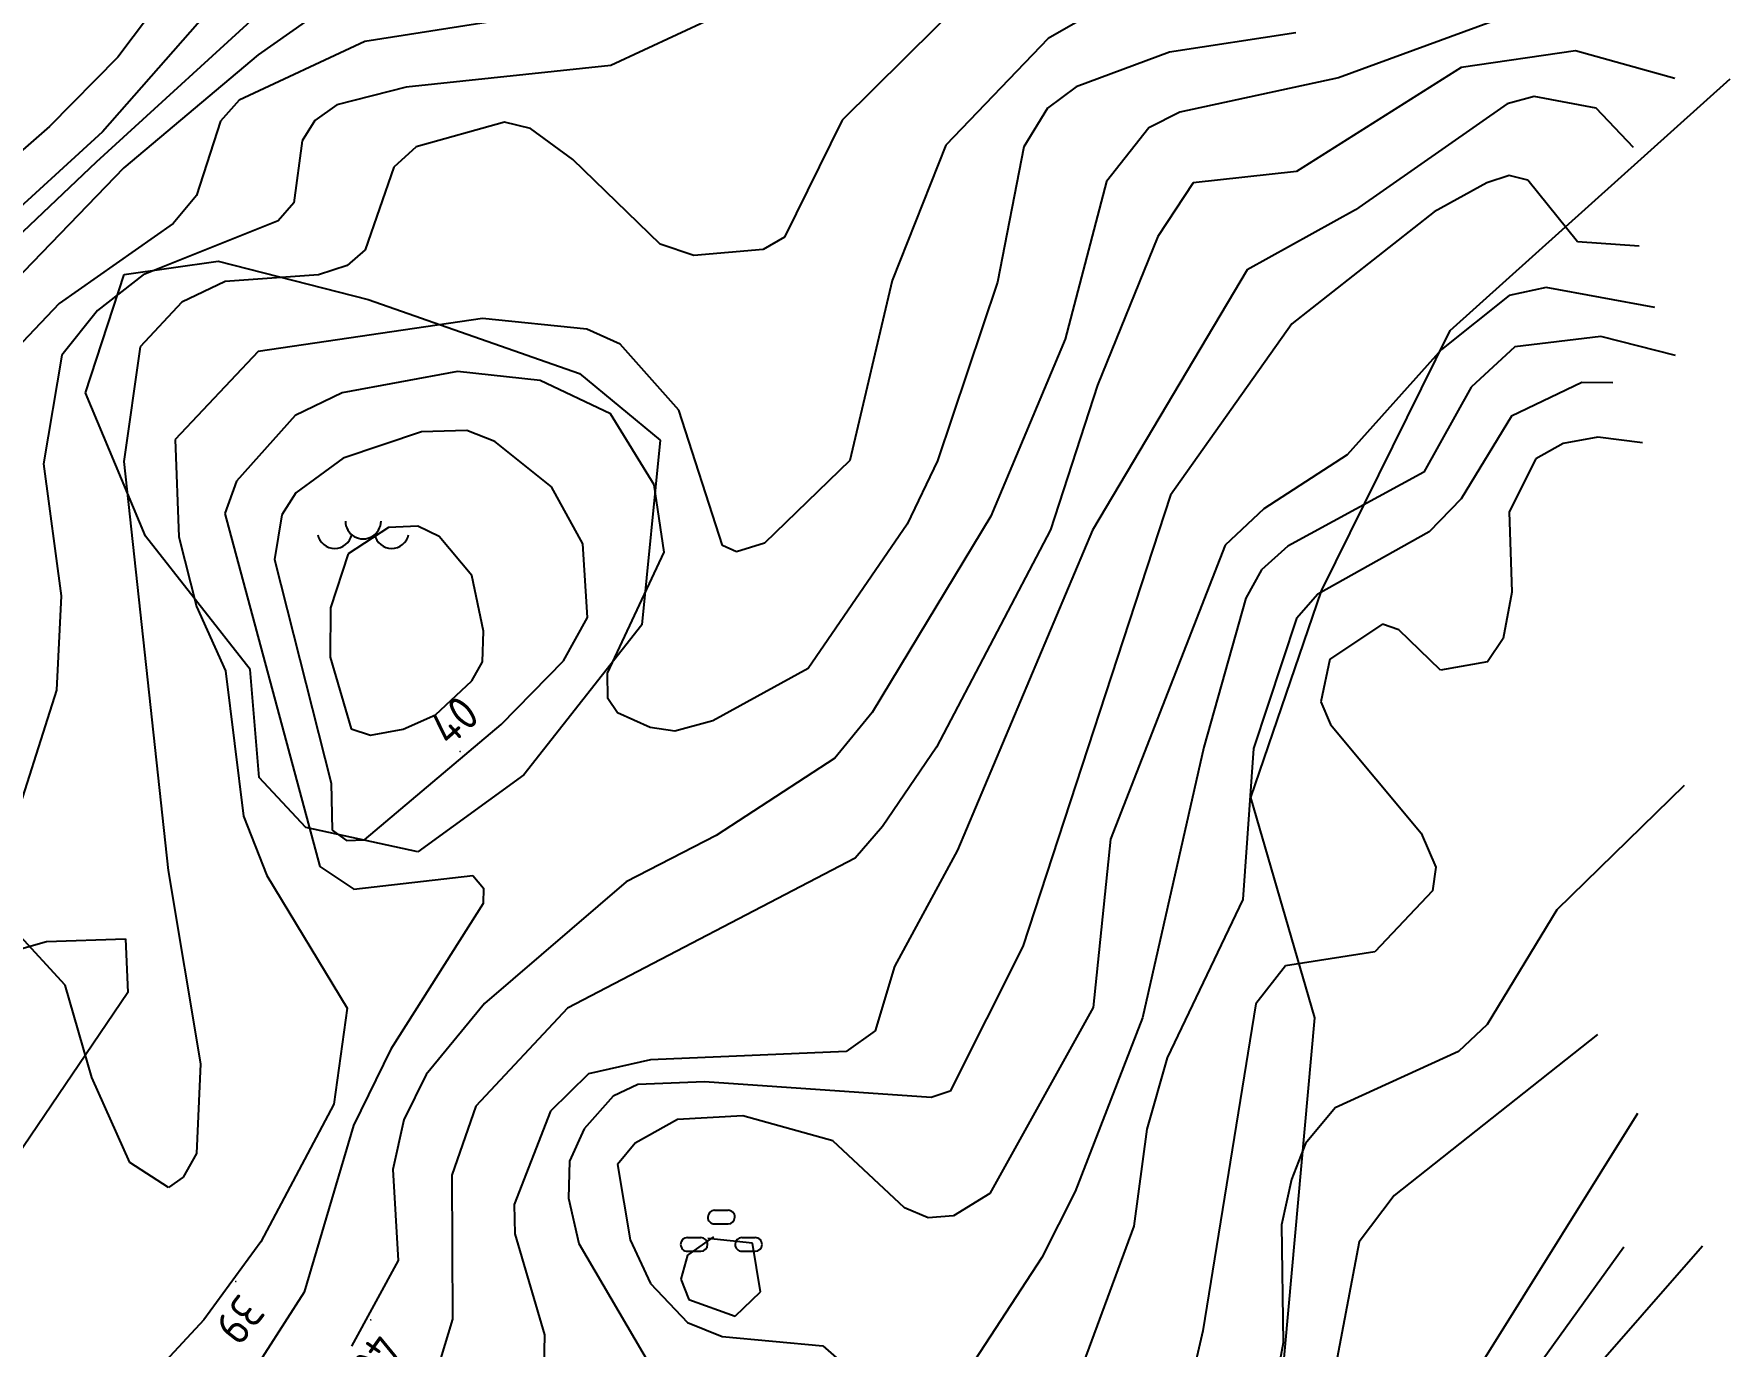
# Model space of a CAD drawing. Header units: metres. Extents: x 139929 to 142176, y 6401995 to 6404420.
# Drawn here: x 140672.2 to 140746.8, y 6402197.6 to 6402255.3 of the extents above; entities that cross this region are included whole.
import ezdxf
from ezdxf.enums import TextEntityAlignment as Align

# ---------------------------------------------------------------- set-up
doc = ezdxf.new("R2010")
doc.units = ezdxf.units.M
doc.header["$LTSCALE"] = 0.5
doc.layers.get('0').update_dxf_attribs({"color": 1})
for name, color, linetype in [('M-BEF-MARKLINJE', 4, 'Continuous'), ('M-BEF-NIVÅKURVA-PRIMÄR-0.5M', 12, 'Continuous'), ('M-BEF-NIVÅKURVA-PRIMÄR-1.0M', 12, 'Continuous')]:
    doc.layers.add(name, color=color, linetype=linetype)
doc.styles.add('ISO', font='iso.shx', dxfattribs={"height": 2.5})

# ---------------------------------------------------------------- blocks, each defined once
blk = doc.blocks.new('PRI_M_BERG')
for centre, radius, start, end in [((0, 0.867), 0.784, 179.99999, 0.00001), ((-1.252, 0.43), 0.765, 192.29023, 347.70977), ((1.252, 0.43), 0.765, 192.29023, 347.70977)]:
    blk.add_arc(centre, radius, start, end)
blk = doc.blocks.new('PRI_M_LÖVSKOG')
for p, q in [((-0.295, 1.2), (0.295, 1.2)), ((-0.295, 0.6), (0.295, 0.6)), ((-1.495, 0), (-0.905, 0)), ((-1.495, -0.6), (-0.905, -0.6)), ((0.905, 0), (1.495, 0)), ((0.905, -0.6), (1.495, -0.6))]:
    blk.add_line(p, q)
for centre, start, end in [((-0.295, 0.9), 90.00001, 179.99999), ((-0.295, 0.9), 179.99999, 270.00003), ((0.295, 0.9), 0, 90.00001), ((0.295, 0.9), 270.00003, 0.00001), ((-1.495, -0.3), 90.00001, 179.99999), ((-1.495, -0.3), 179.99999, 270.00003), ((-0.905, -0.3), 0, 90.00001), ((-0.905, -0.3), 270.00003, 0.00001), ((0.905, -0.3), 90.00001, 179.99999), ((0.905, -0.3), 179.99999, 270.00003), ((1.495, -0.3), 0, 90.00001), ((1.495, -0.3), 270.00003, 0.00001)]:
    blk.add_arc(centre, 0.3, start, end)
blk = doc.blocks.new('PRI_NIVÅ_HÖJDPKT')
at = {"color": 0, "linetype": 'Continuous', "lineweight": -3}
blk.add_circle((183, 184), 0.0005, dxfattribs=at)

msp = doc.modelspace()

# ---------------------------------------------------------------- linework, layer by layer
at = {"layer": 'M-BEF-MARKLINJE'}
for p, q in [((140734.51, 6402242.29, 42.59), (140746.829, 6402253.36, 41.254)), ((140676.165, 6402244.751, 37.871), (140680.303, 6402245.342, 38.03)), ((140680.303, 6402245.342, 38.03), (140686.91, 6402243.659, 38.582)), ((140674.463, 6402239.545, 38.115), (140676.165, 6402244.751, 37.871)), ((140686.91, 6402243.659, 38.582), (140696.199, 6402240.4, 38.877)), ((140728.844, 6402230.834, 43.476), (140734.51, 6402242.29, 42.59)), ((140696.199, 6402240.4, 38.877), (140699.754, 6402237.466, 38.86)), ((140677.113, 6402233.243, 38.644), (140674.463, 6402239.545, 38.115)), ((140699.754, 6402237.466, 38.86), (140698.939, 6402229.336, 39.036)), ((140681.712, 6402227.365, 39.309), (140677.113, 6402233.243, 38.644)), ((140725.735, 6402221.743, 43.653), (140728.844, 6402230.834, 43.476)), ((140698.939, 6402229.336, 39.036), (140693.749, 6402222.731, 39.4)), ((140682.112, 6402222.611, 39.207), (140681.712, 6402227.365, 39.309)), ((140684.157, 6402220.412, 39.309), (140682.112, 6402222.611, 39.207)), ((140693.749, 6402222.731, 39.4), (140689.091, 6402219.348, 39.366)), ((140728.563, 6402212.037, 44.09), (140725.735, 6402221.743, 43.653)), ((140689.091, 6402219.348, 39.366), (140684.157, 6402220.412, 39.309)), ((140663.923, 6402212.925, 38.468), (140672.753, 6402215.394, 38.121)), ((140672.753, 6402215.394, 38.121), (140676.225, 6402215.512, 38.121)), ((140676.225, 6402215.512, 38.121), (140676.333, 6402213.16, 38.246)), ((140676.333, 6402213.16, 38.246), (140671.435, 6402205.923, 38.28)), ((140726.607, 6402190.323, 45.506), (140728.563, 6402212.037, 44.09))]:
    msp.add_line(p, q, dxfattribs=at)
at = {"layer": 'M-BEF-MARKLINJE', "lineweight": -3}
for p, q in [((140676.165, 6402244.751), (140680.303, 6402245.342)), ((140680.303, 6402245.342), (140686.91, 6402243.659)), ((140674.463, 6402239.545), (140676.165, 6402244.751)), ((140686.91, 6402243.659), (140696.199, 6402240.4)), ((140696.199, 6402240.4), (140699.754, 6402237.466)), ((140677.113, 6402233.243), (140674.463, 6402239.545)), ((140699.754, 6402237.466), (140698.939, 6402229.336)), ((140681.712, 6402227.365), (140677.113, 6402233.243)), ((140698.939, 6402229.336), (140693.749, 6402222.731)), ((140682.112, 6402222.611), (140681.712, 6402227.365)), ((140684.157, 6402220.412), (140682.112, 6402222.611)), ((140693.749, 6402222.731), (140689.091, 6402219.348)), ((140689.091, 6402219.348), (140684.157, 6402220.412)), ((140663.923, 6402212.925), (140672.753, 6402215.394)), ((140672.753, 6402215.394), (140676.225, 6402215.512)), ((140676.225, 6402215.512), (140676.333, 6402213.16)), ((140676.333, 6402213.16), (140671.435, 6402205.923))]:
    msp.add_line(p, q, dxfattribs=at)
at = {"layer": 'M-BEF-NIVÅKURVA-PRIMÄR-0.5M', "linetype": 'Continuous', "lineweight": -3}
for p, q in [((140684.245, 6402258.217, 36.5), (140674.93, 6402249.694, 36.5)), ((140678.365, 6402257.622, 35.5), (140675.884, 6402254.318, 35.5)), ((140713.657, 6402257.394, 38.5), (140707.753, 6402251.541, 38.5)), ((140696.499, 6402256.535, 37.5), (140686.757, 6402255.004, 37.5)), ((140727.722, 6402255.386, 39.5), (140722.162, 6402254.533, 39.5)), ((140686.757, 6402255.004, 37.5), (140681.233, 6402252.423, 37.5)), ((140740.033, 6402254.597, 40.5), (140734.999, 6402253.872, 40.5)), ((140744.405, 6402253.386, 40.5), (140740.033, 6402254.597, 40.5)), ((140675.884, 6402254.318, 35.5), (140672.884, 6402251.266, 35.5)), ((140722.162, 6402254.533, 39.5), (140718.05, 6402253.01, 39.5)), ((140734.999, 6402253.872, 40.5), (140727.75, 6402249.285, 40.5)), ((140681.233, 6402252.423, 37.5), (140680.411, 6402251.502, 37.5)), ((140718.05, 6402253.01, 39.5), (140716.791, 6402252.082, 39.5)), ((140716.791, 6402252.082, 39.5), (140715.754, 6402250.374, 39.5)), ((140672.884, 6402251.266, 35.5), (140664.641, 6402244.067, 35.5)), ((140680.411, 6402251.502, 37.5), (140679.357, 6402248.234, 37.5)), ((140692.899, 6402251.458, 38.5), (140689.014, 6402250.367, 38.5)), ((140694.041, 6402251.188, 38.5), (140692.899, 6402251.458, 38.5)), ((140695.907, 6402249.819, 38.5), (140694.041, 6402251.188, 38.5)), ((140707.753, 6402251.541, 38.5), (140705.219, 6402246.397, 38.5)), ((140689.014, 6402250.367, 38.5), (140688.029, 6402249.48, 38.5)), ((140715.754, 6402250.374, 39.5), (140714.588, 6402244.411, 39.5)), ((140674.93, 6402249.694, 36.5), (140665.681, 6402240.909, 36.5)), ((140688.029, 6402249.48, 38.5), (140686.772, 6402245.847, 38.5)), ((140699.754, 6402246.096, 38.5), (140695.907, 6402249.819, 38.5)), ((140723.197, 6402248.795, 40.5), (140721.654, 6402246.432, 40.5)), ((140727.75, 6402249.285, 40.5), (140723.197, 6402248.795, 40.5)), ((140736.12, 6402248.795, 41.5), (140733.801, 6402247.509, 41.5)), ((140737.11, 6402249.115, 41.5), (140736.12, 6402248.795, 41.5)), ((140737.932, 6402248.901, 41.5), (140737.11, 6402249.115, 41.5)), ((140740.113, 6402246.188, 41.5), (140737.932, 6402248.901, 41.5)), ((140679.357, 6402248.234, 37.5), (140678.325, 6402247.004, 37.5)), ((140733.801, 6402247.509, 41.5), (140727.545, 6402242.58, 41.5)), ((140678.325, 6402247.004, 37.5), (140673.302, 6402243.476, 37.5)), ((140705.219, 6402246.397, 38.5), (140704.283, 6402245.853, 38.5)), ((140721.654, 6402246.432, 40.5), (140718.99, 6402239.88, 40.5)), ((140686.772, 6402245.847, 38.5), (140685.978, 6402245.153, 38.5)), ((140701.234, 6402245.59, 38.5), (140699.754, 6402246.096, 38.5)), ((140704.283, 6402245.853, 38.5), (140701.234, 6402245.59, 38.5)), ((140742.835, 6402245.995, 41.5), (140740.113, 6402246.188, 41.5)), ((140685.978, 6402245.153, 38.5), (140684.722, 6402244.734, 38.5)), ((140680.61, 6402244.453, 38.5), (140678.7, 6402243.531, 38.5)), ((140684.722, 6402244.734, 38.5), (140680.61, 6402244.453, 38.5)), ((140714.588, 6402244.411, 39.5), (140711.95, 6402236.552, 39.5)), ((140673.302, 6402243.476, 37.5), (140670.872, 6402240.905, 37.5)), ((140678.7, 6402243.531, 38.5), (140676.874, 6402241.577, 38.5)), ((140727.545, 6402242.58, 41.5), (140722.208, 6402235.049, 41.5)), ((140741.14, 6402242.033, 42.5), (140737.354, 6402241.574, 42.5)), ((140744.432, 6402241.187, 42.5), (140741.14, 6402242.033, 42.5)), ((140676.874, 6402241.577, 38.5), (140676.157, 6402236.518, 38.5)), ((140737.354, 6402241.574, 42.5), (140735.434, 6402239.789, 42.5)), ((140690.841, 6402240.491, 39.5), (140685.759, 6402239.544, 39.5)), ((140694.468, 6402240.096, 39.5), (140690.841, 6402240.491, 39.5)), ((140697.57, 6402238.618, 39.5), (140694.468, 6402240.096, 39.5)), ((140718.99, 6402239.88, 40.5), (140716.931, 6402233.524, 40.5)), ((140735.434, 6402239.789, 42.5), (140733.359, 6402236.053, 42.5)), ((140685.759, 6402239.544, 39.5), (140683.697, 6402238.553, 39.5)), ((140683.697, 6402238.553, 39.5), (140681.115, 6402235.666, 39.5)), ((140699.485, 6402235.495, 39.5), (140697.57, 6402238.618, 39.5)), ((140741.016, 6402237.593, 43.5), (140739.479, 6402237.319, 43.5)), ((140742.969, 6402237.35, 43.5), (140741.016, 6402237.593, 43.5)), ((140739.479, 6402237.319, 43.5), (140738.282, 6402236.645, 43.5)), ((140676.157, 6402236.518, 38.5), (140678.109, 6402218.529, 38.5)), ((140711.95, 6402236.552, 39.5), (140710.624, 6402233.76, 39.5)), ((140733.359, 6402236.053, 42.5), (140727.376, 6402232.796, 42.5)), ((140738.282, 6402236.645, 43.5), (140737.108, 6402234.304, 43.5)), ((140681.115, 6402235.666, 39.5), (140680.59, 6402234.238, 39.5)), ((140699.93, 6402232.533, 39.5), (140699.485, 6402235.495, 39.5)), ((140722.208, 6402235.049, 41.5), (140715.707, 6402215.176, 41.5)), ((140680.59, 6402234.238, 39.5), (140684.778, 6402218.701, 39.5)), ((140710.624, 6402233.76, 39.5), (140706.261, 6402227.415, 39.5)), ((140737.108, 6402234.304, 43.5), (140737.227, 6402230.775, 43.5)), ((140687.798, 6402233.622, 40.5), (140686.026, 6402232.467, 40.5)), ((140689.082, 6402233.678, 40.5), (140687.798, 6402233.622, 40.5)), ((140690.021, 6402233.228, 40.5), (140689.082, 6402233.678, 40.5)), ((140691.463, 6402231.504, 40.5), (140690.021, 6402233.228, 40.5)), ((140716.931, 6402233.524, 40.5), (140711.909, 6402223.956, 40.5)), ((140686.026, 6402232.467, 40.5), (140685.246, 6402230.085, 40.5)), ((140697.429, 6402227.212, 39.5), (140699.93, 6402232.533, 39.5)), ((140727.376, 6402232.796, 42.5), (140726.211, 6402231.763, 42.5)), ((140691.974, 6402229.052, 40.5), (140691.463, 6402231.504, 40.5)), ((140726.211, 6402231.763, 42.5), (140725.522, 6402230.515, 42.5)), ((140737.227, 6402230.775, 43.5), (140736.842, 6402228.735, 43.5)), ((140685.246, 6402230.085, 40.5), (140685.238, 6402227.907, 40.5)), ((140725.522, 6402230.515, 42.5), (140723.667, 6402223.945, 42.5)), ((140731.535, 6402229.363, 43.5), (140729.221, 6402227.82, 43.5)), ((140732.254, 6402229.115, 43.5), (140731.535, 6402229.363, 43.5)), ((140691.932, 6402227.704, 40.5), (140691.974, 6402229.052, 40.5)), ((140734.089, 6402227.348, 43.5), (140732.254, 6402229.115, 43.5)), ((140736.842, 6402228.735, 43.5), (140736.159, 6402227.714, 43.5)), ((140685.238, 6402227.907, 40.5), (140686.16, 6402224.758, 40.5)), ((140729.221, 6402227.82, 43.5), (140728.823, 6402225.944, 43.5)), ((140691.471, 6402226.873, 40.5), (140691.932, 6402227.704, 40.5)), ((140697.455, 6402226.092, 39.5), (140697.429, 6402227.212, 39.5)), ((140706.261, 6402227.415, 39.5), (140702.069, 6402225.104, 39.5)), ((140736.159, 6402227.714, 43.5), (140734.089, 6402227.348, 43.5)), ((140689.859, 6402225.375, 40.5), (140691.471, 6402226.873, 40.5)), ((140697.873, 6402225.466, 39.5), (140697.455, 6402226.092, 39.5)), ((140728.823, 6402225.944, 43.5), (140729.244, 6402224.949, 43.5)), ((140686.16, 6402224.758, 40.5), (140687.005, 6402224.48, 40.5)), ((140687.005, 6402224.48, 40.5), (140688.446, 6402224.749, 40.5)), ((140688.446, 6402224.749, 40.5), (140689.859, 6402225.375, 40.5)), ((140699.315, 6402224.813, 39.5), (140697.873, 6402225.466, 39.5)), ((140700.391, 6402224.662, 39.5), (140699.315, 6402224.813, 39.5)), ((140702.069, 6402225.104, 39.5), (140700.391, 6402224.662, 39.5)), ((140729.244, 6402224.949, 43.5), (140733.243, 6402220.166, 43.5)), ((140711.909, 6402223.956, 40.5), (140709.535, 6402220.46, 40.5)), ((140723.667, 6402223.945, 42.5), (140720.971, 6402212.033, 42.5)), ((140709.535, 6402220.46, 40.5), (140708.333, 6402219.063, 40.5)), ((140733.243, 6402220.166, 43.5), (140733.883, 6402218.668, 43.5)), ((140708.333, 6402219.063, 40.5), (140695.672, 6402212.463, 40.5)), ((140678.109, 6402218.529, 38.5), (140679.531, 6402210.015, 38.5)), ((140684.778, 6402218.701, 39.5), (140686.279, 6402217.704, 39.5)), ((140686.279, 6402217.704, 39.5), (140691.506, 6402218.301, 39.5)), ((140691.506, 6402218.301, 39.5), (140691.985, 6402217.744, 39.5)), ((140733.883, 6402218.668, 43.5), (140733.732, 6402217.626, 43.5)), ((140691.985, 6402217.744, 39.5), (140691.966, 6402217.078, 39.5)), ((140733.732, 6402217.626, 43.5), (140731.196, 6402214.941, 43.5)), ((140691.966, 6402217.078, 39.5), (140687.905, 6402210.661, 39.5)), ((140673.567, 6402213.479, 38.5), (140671.437, 6402215.79, 38.5)), ((140715.707, 6402215.176, 41.5), (140712.505, 6402208.81, 41.5)), ((140727.271, 6402214.332, 43.5), (140725.965, 6402212.661, 43.5)), ((140731.196, 6402214.941, 43.5), (140727.271, 6402214.332, 43.5)), ((140674.748, 6402209.414, 38.5), (140673.567, 6402213.479, 38.5)), ((140695.672, 6402212.463, 40.5), (140691.646, 6402208.149, 40.5)), ((140725.965, 6402212.661, 43.5), (140723.636, 6402198.263, 43.5)), ((140720.971, 6402212.033, 42.5), (140718.007, 6402204.396, 42.5)), ((140740.994, 6402211.312, 44.5), (140732.049, 6402204.227, 44.5)), ((140687.905, 6402210.661, 39.5), (140686.257, 6402207.307, 39.5)), ((140679.531, 6402210.015, 38.5), (140679.35, 6402206.061, 38.5)), ((140676.419, 6402205.667, 38.5), (140674.748, 6402209.414, 38.5)), ((140698.77, 6402209.1, 41.5), (140697.686, 6402208.598, 41.5)), ((140701.697, 6402209.222, 41.5), (140698.77, 6402209.1, 41.5)), ((140711.679, 6402208.528, 41.5), (140701.697, 6402209.222, 41.5)), ((140697.686, 6402208.598, 41.5), (140696.408, 6402207.152, 41.5)), ((140712.505, 6402208.81, 41.5), (140711.679, 6402208.528, 41.5)), ((140691.646, 6402208.149, 40.5), (140690.591, 6402205.11, 40.5)), ((140742.761, 6402207.833, 45.5), (140736.053, 6402197.093, 45.5)), ((140686.257, 6402207.307, 39.5), (140684.094, 6402199.961, 39.5)), ((140696.408, 6402207.152, 41.5), (140695.764, 6402205.728, 41.5)), ((140678.112, 6402204.572, 38.5), (140676.419, 6402205.667, 38.5)), ((140679.35, 6402206.061, 38.5), (140678.759, 6402205.024, 38.5)), ((140695.764, 6402205.728, 41.5), (140695.724, 6402204.108, 41.5)), ((140678.759, 6402205.024, 38.5), (140678.112, 6402204.572, 38.5)), ((140690.591, 6402205.11, 40.5), (140690.619, 6402198.783, 40.5)), ((140695.724, 6402204.108, 41.5), (140696.176, 6402202.107, 41.5)), ((140718.007, 6402204.396, 42.5), (140716.545, 6402201.488, 42.5)), ((140732.049, 6402204.227, 44.5), (140730.512, 6402202.182, 44.5)), ((140702.099, 6402202.404, 42.5), (140700.95, 6402201.591, 42.5)), ((140696.176, 6402202.107, 41.5), (140699.698, 6402196.095, 41.5)), ((140703.82, 6402202.127, 42.5), (140701.845, 6402202.329, 42.5)), ((140704.169, 6402199.979, 42.5), (140703.82, 6402202.127, 42.5)), ((140730.512, 6402202.182, 44.5), (140729.184, 6402195.234, 44.5)), ((140745.612, 6402201.987, 46.5), (140733.551, 6402188.216, 46.5)), ((140700.95, 6402201.591, 42.5), (140700.666, 6402200.536, 42.5)), ((140716.545, 6402201.488, 42.5), (140711.737, 6402194.135, 42.5)), ((140700.666, 6402200.536, 42.5), (140701.016, 6402199.645, 42.5)), ((140684.094, 6402199.961, 39.5), (140680.747, 6402194.77, 39.5)), ((140701.016, 6402199.645, 42.5), (140703.049, 6402198.914, 42.5)), ((140703.049, 6402198.914, 42.5), (140704.169, 6402199.979, 42.5)), ((140690.619, 6402198.783, 40.5), (140689.696, 6402195.729, 40.5)), ((140723.636, 6402198.263, 43.5), (140722.719, 6402194.373, 43.5))]:
    msp.add_line(p, q, dxfattribs=at)
at = {"layer": 'M-BEF-NIVÅKURVA-PRIMÄR-1.0M', "linetype": 'Continuous', "lineweight": -3}
for p, q in [((140681.727, 6402258.443, 36), (140675.215, 6402251.031, 36)), ((140722.018, 6402258.13, 39), (140716.817, 6402255.138, 39)), ((140685.505, 6402256.852, 37), (140682.065, 6402254.424, 37)), ((140703.395, 6402256.655, 38), (140697.587, 6402253.95, 38)), ((140737.371, 6402256.256, 40), (140729.603, 6402253.413, 40)), ((140716.817, 6402255.138, 39), (140712.326, 6402250.444, 39)), ((140682.065, 6402254.424, 37), (140676.146, 6402249.449, 37)), ((140697.587, 6402253.95, 38), (140688.582, 6402253.005, 38)), ((140729.603, 6402253.413, 40), (140722.614, 6402251.893, 40)), ((140688.582, 6402253.005, 38), (140685.529, 6402252.221, 38)), ((140738.214, 6402252.593, 41), (140737.019, 6402252.266, 41)), ((140740.934, 6402252.069, 41), (140738.214, 6402252.593, 41)), ((140685.529, 6402252.221, 38), (140684.555, 6402251.537, 38)), ((140722.614, 6402251.893, 40), (140721.253, 6402251.206, 40)), ((140737.019, 6402252.266, 41), (140730.345, 6402247.605, 41)), ((140742.573, 6402250.344, 41), (140740.934, 6402252.069, 41)), ((140675.215, 6402251.031, 36), (140669.57, 6402245.883, 36)), ((140684.555, 6402251.537, 38), (140683.998, 6402250.637, 38)), ((140721.253, 6402251.206, 40), (140719.386, 6402248.851, 40)), ((140683.998, 6402250.637, 38), (140683.627, 6402247.909, 38)), ((140712.326, 6402250.444, 39), (140709.962, 6402244.494, 39)), ((140676.146, 6402249.449, 37), (140667.739, 6402240.741, 37)), ((140719.386, 6402248.851, 40), (140717.574, 6402241.902, 40)), ((140683.627, 6402247.909, 38), (140682.936, 6402247.122, 38)), ((140682.936, 6402247.122, 38), (140676.998, 6402244.738, 38)), ((140730.345, 6402247.605, 41), (140725.586, 6402244.967, 41)), ((140725.586, 6402244.967, 41), (140718.775, 6402233.503, 41)), ((140676.998, 6402244.738, 38), (140675.001, 6402243.165, 38)), ((140709.962, 6402244.494, 39), (140708.091, 6402236.572, 39)), ((140738.73, 6402244.19, 42), (140737.114, 6402243.834, 42)), ((140743.512, 6402243.302, 42), (140738.73, 6402244.19, 42)), ((140737.114, 6402243.834, 42), (140734.13, 6402241.451, 42)), ((140675.001, 6402243.165, 38), (140673.424, 6402241.2, 38)), ((140691.928, 6402242.817, 39), (140682.06, 6402241.37, 39)), ((140696.528, 6402242.356, 39), (140691.928, 6402242.817, 39)), ((140697.992, 6402241.688, 39), (140696.528, 6402242.356, 39)), ((140717.574, 6402241.902, 40), (140714.306, 6402234.113, 40)), ((140673.424, 6402241.2, 38), (140672.619, 6402236.424, 38)), ((140682.06, 6402241.37, 39), (140678.412, 6402237.491, 39)), ((140700.568, 6402238.785, 39), (140697.992, 6402241.688, 39)), ((140734.13, 6402241.451, 42), (140729.984, 6402236.821, 42)), ((140740.307, 6402239.995, 43), (140737.205, 6402238.526, 43)), ((140741.677, 6402239.992, 43), (140740.307, 6402239.995, 43)), ((140702.496, 6402232.826, 39), (140700.568, 6402238.785, 39)), ((140737.205, 6402238.526, 43), (140734.998, 6402234.881, 43)), ((140678.412, 6402237.491, 39), (140678.566, 6402233.213, 39)), ((140689.257, 6402237.837, 40), (140685.81, 6402236.674, 40)), ((140691.252, 6402237.886, 40), (140689.257, 6402237.837, 40)), ((140692.481, 6402237.398, 40), (140691.252, 6402237.886, 40)), ((140685.81, 6402236.674, 40), (140683.716, 6402235.145, 40)), ((140694.963, 6402235.413, 40), (140692.481, 6402237.398, 40)), ((140729.984, 6402236.821, 42), (140726.311, 6402234.437, 42)), ((140672.619, 6402236.424, 38), (140673.389, 6402230.613, 38)), ((140708.091, 6402236.572, 39), (140704.337, 6402232.925, 39)), ((140696.343, 6402232.908, 40), (140694.963, 6402235.413, 40)), ((140683.716, 6402235.145, 40), (140683.109, 6402234.182, 40)), ((140726.311, 6402234.437, 42), (140724.607, 6402232.835, 42)), ((140734.998, 6402234.881, 43), (140733.588, 6402233.435, 43)), ((140683.109, 6402234.182, 40), (140682.777, 6402232.21, 40)), ((140714.306, 6402234.113, 40), (140709.079, 6402225.48, 40)), ((140678.566, 6402233.213, 39), (140679.352, 6402230.148, 39)), ((140718.775, 6402233.503, 41), (140712.836, 6402219.414, 41)), ((140733.588, 6402233.435, 43), (140728.696, 6402230.68, 43)), ((140682.777, 6402232.21, 40), (140685.278, 6402222.364, 40)), ((140696.547, 6402229.665, 40), (140696.343, 6402232.908, 40)), ((140703.103, 6402232.552, 39), (140702.496, 6402232.826, 39)), ((140704.337, 6402232.925, 39), (140703.103, 6402232.552, 39)), ((140724.607, 6402232.835, 42), (140719.57, 6402219.906, 42)), ((140673.389, 6402230.613, 38), (140673.197, 6402226.466, 38)), ((140679.352, 6402230.148, 39), (140680.62, 6402227.305, 39)), ((140728.696, 6402230.68, 43), (140727.744, 6402229.611, 43)), ((140695.503, 6402227.752, 40), (140696.547, 6402229.665, 40)), ((140727.744, 6402229.611, 43), (140725.86, 6402223.899, 43)), ((140692.757, 6402224.946, 40), (140695.503, 6402227.752, 40)), ((140680.62, 6402227.305, 39), (140681.414, 6402220.921, 39)), ((140673.197, 6402226.466, 38), (140671.09, 6402219.86, 38)), ((140709.079, 6402225.48, 40), (140707.436, 6402223.475, 40)), ((140686.742, 6402219.879, 40), (140692.757, 6402224.946, 40)), ((140707.436, 6402223.475, 40), (140702.213, 6402220.068, 40)), ((140725.86, 6402223.899, 43), (140725.386, 6402217.241, 43)), ((140685.278, 6402222.364, 40), (140685.318, 6402220.3, 40)), ((140744.811, 6402222.263, 44), (140739.208, 6402216.798, 44)), ((140681.414, 6402220.921, 39), (140682.449, 6402218.302, 39)), ((140685.318, 6402220.3, 40), (140685.953, 6402219.848, 40)), ((140685.953, 6402219.848, 40), (140686.742, 6402219.879, 40)), ((140702.213, 6402220.068, 40), (140698.261, 6402218.025, 40)), ((140719.57, 6402219.906, 42), (140718.805, 6402212.488, 42)), ((140712.836, 6402219.414, 41), (140710.059, 6402214.305, 41)), ((140682.449, 6402218.302, 39), (140685.979, 6402212.466, 39)), ((140698.261, 6402218.025, 40), (140692.022, 6402212.667, 40)), ((140725.386, 6402217.241, 43), (140722.06, 6402210.272, 43)), ((140739.208, 6402216.798, 44), (140736.134, 6402211.743, 44)), ((140710.059, 6402214.305, 41), (140709.212, 6402211.463, 41)), ((140685.979, 6402212.466, 39), (140685.387, 6402208.234, 39)), ((140692.022, 6402212.667, 40), (140689.459, 6402209.55, 40)), ((140718.805, 6402212.488, 42), (140714.25, 6402204.304, 42)), ((140709.212, 6402211.463, 41), (140707.929, 6402210.552, 41)), ((140736.134, 6402211.743, 44), (140734.878, 6402210.554, 44)), ((140707.929, 6402210.552, 41), (140699.32, 6402210.196, 41)), ((140734.878, 6402210.554, 44), (140729.453, 6402208.072, 44)), ((140699.32, 6402210.196, 41), (140696.605, 6402209.58, 41)), ((140722.06, 6402210.272, 43), (140721.167, 6402207.139, 43)), ((140689.459, 6402209.55, 40), (140688.48, 6402207.547, 40)), ((140696.605, 6402209.58, 41), (140694.926, 6402207.927, 41)), ((140685.387, 6402208.234, 39), (140682.182, 6402202.181, 39)), ((140694.926, 6402207.927, 41), (140693.334, 6402203.829, 41)), ((140703.394, 6402207.73, 42), (140700.514, 6402207.56, 42)), ((140707.344, 6402206.628, 42), (140703.394, 6402207.73, 42)), ((140729.453, 6402208.072, 44), (140728.153, 6402206.513, 44)), ((140688.48, 6402207.547, 40), (140687.985, 6402205.362, 40)), ((140700.514, 6402207.56, 42), (140698.652, 6402206.53, 42)), ((140721.167, 6402207.139, 43), (140720.594, 6402202.867, 43)), ((140698.652, 6402206.53, 42), (140697.874, 6402205.577, 42)), ((140710.506, 6402203.682, 42), (140707.344, 6402206.628, 42)), ((140728.153, 6402206.513, 44), (140727.531, 6402204.923, 44)), ((140687.985, 6402205.362, 40), (140688.222, 6402201.352, 40)), ((140697.874, 6402205.577, 42), (140698.428, 6402202.265, 42)), ((140727.531, 6402204.923, 44), (140727.092, 6402202.928, 44)), ((140714.25, 6402204.304, 42), (140712.665, 6402203.32, 42)), ((140693.334, 6402203.829, 41), (140693.356, 6402202.533, 41)), ((140711.54, 6402203.234, 42), (140710.506, 6402203.682, 42)), ((140712.665, 6402203.32, 42), (140711.54, 6402203.234, 42)), ((140693.356, 6402202.533, 41), (140694.657, 6402198.088, 41)), ((140720.594, 6402202.867, 43), (140717.928, 6402195.644, 43)), ((140727.092, 6402202.928, 44), (140727.168, 6402197.733, 44)), ((140682.182, 6402202.181, 39), (140679.672, 6402198.747, 39)), ((140698.428, 6402202.265, 42), (140699.324, 6402200.344, 42)), ((140742.15, 6402201.939, 46), (140736.46, 6402194.055, 46)), ((140688.222, 6402201.352, 40), (140686.171, 6402197.583, 40)), ((140699.324, 6402200.344, 42), (140700.958, 6402198.623, 42)), ((140679.672, 6402198.747, 39), (140674.322, 6402193.004, 39)), ((140700.958, 6402198.623, 42), (140702.485, 6402198.017, 42)), ((140694.657, 6402198.088, 41), (140694.625, 6402195.944, 41)), ((140702.485, 6402198.017, 42), (140706.902, 6402197.6, 42)), ((140706.902, 6402197.6, 42), (140707.618, 6402196.981, 42)), ((140727.168, 6402197.733, 44), (140726.582, 6402194.598, 44))]:
    msp.add_line(p, q, dxfattribs=at)

# ---------------------------------------------------------------- block references
at = {"layer": 'M-BEF-MARKLINJE'}
for name, p in [('PRI_M_BERG', (140686.684, 6402233.034, 40.48)), ('PRI_M_BERG', (140686.684, 6402233.034, 40.48)), ('PRI_M_LÖVSKOG', (140702.443, 6402202.368, 42.413))]:
    msp.add_blockref(name, p, dxfattribs=at)
at = {"layer": 'M-BEF-NIVÅKURVA-PRIMÄR-1.0M', "color": 1, "linetype": 'Continuous', "lineweight": -3, "xscale": 0.001, "yscale": 0.001, "zscale": 0.001}
for p in [(140690.762, 6402223.584, 40), (140680.891, 6402200.245, 39), (140686.842, 6402198.56, 40)]:
    msp.add_blockref('PRI_NIVÅ_HÖJDPKT', p, dxfattribs=at)

# ---------------------------------------------------------------- texts
at = {"layer": 'M-BEF-NIVÅKURVA-PRIMÄR-1.0M', "style": 'ISO'}
for s, rotation, p in [('40', 41.535, (140690.762, 6402223.584)), ('39', 232.05601, (140680.891, 6402200.245)), ('40', 234.81, (140686.842, 6402198.56))]:
    msp.add_text(s, height=1.5, rotation=rotation, dxfattribs=at).set_placement(p, align=Align.BOTTOM_LEFT)

doc.saveas('drawing.dxf')
